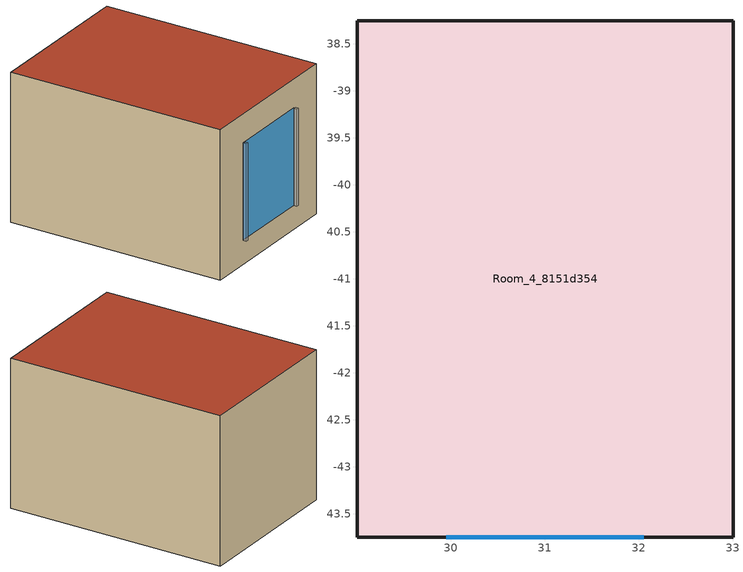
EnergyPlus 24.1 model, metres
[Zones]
Room_4_8151d354
 floor ground (Generic Ground Slab): 33,-38.25 33,-43.75 29,-43.75 29,-38.25 z0
 wall outside (Generic Exterior Wall): 33,-38.25 29,-38.25 29,-43.75 33,-43.75 33,-38.25 z0:3.7
 window (Generic Double Pane): 29.95,-43.75 32.05,-43.75 z0.6:3
 roof outside (Generic Roof): 29,-38.25 29,-43.75 33,-43.75 33,-38.25 z3.7
shading: 29.95,-43.75 32.05,-43.75 / 32.03,-43.75 32.03,-43.85 / 32.03,-43.85 32.09,-43.85 / 32.09,-43.85 32.09,-43.75 / 32.09,-43.75 32.03,-43.75 / 29.93,-43.75 29.93,-43.85 / 29.93,-43.85 29.99,-43.85 / 29.99,-43.85 29.99,-43.75 / 29.99,-43.75 29.93,-43.75 z0.6:3
[Building]
Simulation 1-241104&#13&#10: North Axis {deg}=0; Terrain=City; Solar Distribution=FullInteriorAndExteriorWithReflections
[Site:Location]
Site 1: Latitude {deg}=0; Longitude {deg}=0; Time Zone {hr}=0; Elevation {m}=0
[SizingPeriod:DesignDay] Day of Month=21; Dry-Bulb Temperature Range Modifier Type=DefaultMultipliers; Barometric Pressure {Pa}=101109; Rain Indicator=No; Snow Indicator=No; Daylight Saving Time Indicator=No; Begin Environment Reset Mode=FullResetAtBeginEnvironment
Name | Month | Day Type | Maximum Dry-Bulb Temperature {C} | Daily Dry-Bulb Temperature Range {deltaC} | Humidity Condition Type | Wetbulb or DewPoint at Maximum Dry-Bulb {C} | Wind Speed {m/s} | Wind Direction {deg} | Solar Model Indicator | ASHRAE Clear Sky Optical Depth for Beam Irradiance (taub) | ASHRAE Clear Sky Optical Depth for Diffuse Irradiance (taud) | Enthalpy at Maximum Dry-Bulb {J/kg} | Sky Clearness
SHENZHEN Ann Clg .4% Condns DB=>MWB | 7 | SummerDesignDay | 33.8 | 5.3 | Wetbulb | 26.5 | 3.4 | 220 | ASHRAETau | 0.685 | 1.554
SHENZHEN Ann Clg .4% Condns DP=>MDB | 7 | SummerDesignDay | 30.2 | 5.3 | Dewpoint | 28.2 | 3.4 | 220 | ASHRAETau | 0.685 | 1.554
SHENZHEN Ann Clg .4% Condns Enth=>MDB | 7 | SummerDesignDay | 31.3 | 5.3 | Enthalpy |  | 3.4 | 220 | ASHRAETau | 0.685 | 1.554 | 94500
SHENZHEN Ann Clg .4% Condns WB=>MDB | 7 | SummerDesignDay | 31 | 5.3 | Wetbulb | 28.8 | 3.4 | 220 | ASHRAETau | 0.685 | 1.554
SHENZHEN Ann Htg 99.6% Condns DB | 1 | WinterDesignDay | 6.9 | 0 | Wetbulb | 6.9 | 4.5 | 20 | ASHRAEClearSky |  |  |  | 0
SHENZHEN Ann Htg Wind 99.6% Condns WS=>MCDB | 1 | WinterDesignDay | 11.9 | 0 | Wetbulb | 11.9 | 8.4 | 20 | ASHRAEClearSky |  |  |  | 0
SHENZHEN Ann Hum_n 99.6% Condns DP=>MCDB | 1 | WinterDesignDay | 12.3 | 0 | Dewpoint | -5.1 | 4.5 | 20 | ASHRAEClearSky |  |  |  | 0
[Site:WaterMainsTemperature]
Calculation Method=CorrelationFromWeatherFile
[Material] Thermal Absorptance=0.9
Name | Roughness | Thickness {m} | Conductivity {W/m-K} | Density {kg/m3} | Specific Heat {J/kg-K} | Solar Absorptance | Visible Absorptance
Generic 50mm Insulation | MediumRough | 0.05 | 0.03 | 43 | 1210 | 0.7 | 0.7
Generic Acoustic Tile | MediumSmooth | 0.02 | 0.06 | 368 | 590 | 0.2 | 0.2
Generic Brick | MediumRough | 0.1 | 0.9 | 1920 | 790 | 0.65 | 0.65
Generic Ceiling Air Gap | Smooth | 0.1 | 0.556 | 1.28 | 1000 | 0.7 | 0.7
Generic Gypsum Board | MediumSmooth | 0.0127 | 0.16 | 800 | 1090 | 0.5 | 0.5
Generic HW Concrete | MediumRough | 0.2 | 1.95 | 2240 | 900 | 0.8 | 0.8
Generic LW Concrete | MediumRough | 0.1 | 0.53 | 1280 | 840 | 0.8 | 0.8
Generic Roof Membrane | MediumRough | 0.01 | 0.16 | 1120 | 1460 | 0.65 | 0.65
Generic Wall Air Gap | Smooth | 0.1 | 0.667 | 1.28 | 1000 | 0.7 | 0.7
[WindowMaterial:Glazing] Optical Data Type=SpectralAverage; Thickness {m}=0.006; Infrared Transmittance at Normal Incidence=0; Front Side Infrared Hemispherical Emissivity=0.84; Conductivity {W/m-K}=1; Dirt Correction Factor for Solar and Visible Transmittance=1; Solar Diffusing=No
Name | Solar Transmittance at Normal Incidence | Front Side Solar Reflectance at Normal Incidence | Back Side Solar Reflectance at Normal Incidence | Visible Transmittance at Normal Incidence | Front Side Visible Reflectance at Normal Incidence | Back Side Visible Reflectance at Normal Incidence | Back Side Infrared Hemispherical Emissivity
Generic Clear Glass | 0.77 | 0.07 | 0.07 | 0.88 | 0.08 | 0.08 | 0.84
Generic Low-e Glass | 0.45 | 0.36 | 0.36 | 0.71 | 0.21 | 0.21 | 0.047
[WindowMaterial:Gas]
Generic Window Air Gap: Gas Type=Air; Thickness {m}=0.0127
[Construction]
Generic Double Pane: Generic Low-e Glass, Generic Window Air Gap, Generic Clear Glass
Generic Exterior Wall: Generic Brick, Generic LW Concrete, Generic 50mm Insulation, Generic Wall Air Gap, Generic Gypsum Board
Generic Ground Slab: Generic 50mm Insulation, Generic HW Concrete
Generic Roof: Generic Roof Membrane, Generic 50mm Insulation, Generic LW Concrete, Generic Ceiling Air Gap, Generic Acoustic Tile
[Space]
Room_4_8151d354_Space: Zone=Room_4_8151d354; Space Type=Generic Office Program
[SpaceList]
Generic Office Program: Room_4_8151d354_Space
[Zone]
Room_4_8151d354: Multiplier=1; Ceiling Height {m}=3.7; Volume {m3}=81.4; Part of Total Floor Area=Yes
[Shading:Overhang] Window or Door=Window_03e8e87d; Tilt Angle from Window/Door {deg}=90; Left extension from Window/Door Width {m}=0; Right extension from Window/Door Width {m}=0; Depth {m}=0.15
Name | Height above Window or Door {m}
PVSDSLA1 | 0
PVSDSLA2 | 0.15
PVSDSLA3 | 0.3
PVSDSLA4 | 0.45
PVSDSLA5 | 0.6
PVSDSLA6 | 0.75
PVSDSLA7 | 0.9
PVSDSLA8 | 1.05
PVSDSLA9 | 1.2
PVSDSLA10 | 1.35
PVSDSLA11 | 1.5
PVSDSLA12 | 1.65
PVSDSLA13 | 1.8
PVSDSLA14 | 1.95
PVSDSLA15 | 2.1
PVSDSLA16 | 2.25
[ShadingProperty:Reflectance]
Shading Surface=Window_03e8e87d 1; Fraction of Shading Surface That Is Glazed=1; Glazing Construction=Generic Double Pane
[People]
Generic Office People: Zone or ZoneList or Space or SpaceList=Generic Office Program; Number of People Schedule=Generic Office Occupancy; Number of People Calculation Method=People/Area; People per Floor Area {person/m2}=0.0565; Fraction Radiant=0.3; Activity Level Schedule=Seated Adult Activity
[Lights]
Generic Office Lighting: Zone or ZoneList or Space or SpaceList=Generic Office Program; Schedule=Generic Office Lighting; Design Level Calculation Method=Watts/Area; Watts per Floor Area {W/m2}=10.55; Return Air Fraction=0; Fraction Radiant=0.7; Fraction Visible=0.2; Fraction Replaceable=1
[ElectricEquipment]
Generic Office Equipment: Zone or ZoneList or Space or SpaceList=Generic Office Program; Schedule=Generic Office Equipment; Design Level Calculation Method=Watts/Area; Watts per Floor Area {W/m2}=10.33; Fraction Latent=0; Fraction Radiant=0.5; Fraction Lost=0
[ZoneInfiltration:DesignFlowRate]
Generic Office Infiltration: Zone or ZoneList or Space or SpaceList=Generic Office Program; Schedule=Generic Office Infiltration; Design Flow Rate Calculation Method=Flow/ExteriorArea; Flow Rate per Exterior Surface Area {m3/s-m2}=0.0002266; Constant Term Coefficient=1; Temperature Term Coefficient=0; Velocity Term Coefficient=0
[DesignSpecification:OutdoorAir]
Generic Office Ventilation: Outdoor Air Method=Sum; Outdoor Air Flow per Person {m3/s-person}=0.00236; Outdoor Air Flow per Zone Floor Area {m3/s-m2}=0.000305; Outdoor Air Flow per Zone {m3/s}=0; Outdoor Air Flow Air Changes per Hour {1/hr}=0
[DesignSpecification:OutdoorAir:SpaceList]
Room_4_8151d354 DSOA Space List: Space 1=Room_4_8151d354_Space; Space 1 Design Specification Outdoor Air Object=Generic Office Ventilation
[Sizing:Zone]
Room_4_8151d354: Zone Cooling Design Supply Air Temperature Input Method=SupplyAirTemperature; Zone Cooling Design Supply Air Temperature {C}=14; Zone Cooling Design Supply Air Temperature Difference {deltaC}=11.11; Zone Heating Design Supply Air Temperature Input Method=SupplyAirTemperature; Zone Heating Design Supply Air Temperature {C}=40; Zone Heating Design Supply Air Temperature Difference {deltaC}=11.11; Zone Cooling Design Supply Air Humidity Ratio {kgWater/kgDryAir}=0.0085; Zone Heating Design Supply Air Humidity Ratio {kgWater/kgDryAir}=0.008; Design Specification Outdoor Air Object=Room_4_8151d354 DSOA Space List; Cooling Design Air Flow Method=DesignDay; Cooling Design Air Flow Rate {m3/s}=0; Cooling Minimum Air Flow per Zone Floor Area {m3/s-m2}=0.000762; Cooling Minimum Air Flow {m3/s}=0; Cooling Minimum Air Flow Fraction=0; Heating Design Air Flow Method=DesignDay; Heating Design Air Flow Rate {m3/s}=0; Heating Maximum Air Flow per Zone Floor Area {m3/s-m2}=0.002032; Heating Maximum Air Flow {m3/s}=0.141576; Heating Maximum Air Flow Fraction=0.3; Account for Dedicated Outdoor Air System=No; Zone Load Sizing Method=Sensible Load Only No Latent Load; Zone Latent Cooling Design Supply Air Humidity Ratio Input Method=HumidityRatioDifference; Zone Cooling Design Supply Air Humidity Ratio Difference {kgWater/kgDryAir}=0.005; Zone Latent Heating Design Supply Air Humidity Ratio Input Method=HumidityRatioDifference; Zone Humidification Design Supply Air Humidity Ratio Difference {kgWater/kgDryAir}=0.005
[ZoneControl:Thermostat]
Room_4_8151d354 Thermostat: Zone or ZoneList=Room_4_8151d354; Control Type Schedule=Room_4_8151d354 Thermostat Schedule; Control 1=Generic Office Setpoints; Temperature Difference Between Cutout And Setpoint {deltaC}=0
[ThermostatSetpoint:DualSetpoint]
Generic Office Setpoints: Heating Setpoint Temperature Schedule=Generic Office Heating; Cooling Setpoint Temperature Schedule=Generic Office Cooling
[ZoneHVAC:IdealLoadsAirSystem]
Room_4_8151d354 Ideal Loads Air System: Maximum Heating Supply Air Temperature {C}=50; Minimum Cooling Supply Air Temperature {C}=13; Heating Limit=LimitCapacity; Maximum Sensible Heating Capacity {W}=Autosize; Cooling Limit=LimitFlowRateAndCapacity; Maximum Cooling Air Flow Rate {m3/s}=Autosize; Maximum Total Cooling Capacity {W}=Autosize; Dehumidification Control Type=None; Design Specification Outdoor Air Object=Generic Office Ventilation; Demand Controlled Ventilation Type=None; Outdoor Air Economizer Type=DifferentialDryBulb; Sensible Heat Recovery Effectiveness=0; Latent Heat Recovery Effectiveness=0
[Zone equipment]
Room_4_8151d354: Room_4_8151d354 Ideal Loads Air System
[ExternalInterface:FunctionalMockupUnitExport:From:Variable] Output:Variable Index Key=ROOM_4_8151D354 IDEAL LOADS AIR SYSTEM
Name | Output:Variable | FMU Variable
 | Zone Ideal Loads Zone Total Heating Energy | THE
 | Zone Ideal Loads Zone Total Cooling Energy | TCE
 | Zone Lights Electricity Energy | TLE
[ExternalInterface:FunctionalMockupUnitExport:To:Actuator] Actuated Component Type=Shading:Overhang
Name | Actuated Component Unique | Actuated Component Control Type | FMU Variable | Initial Value
SA1 | PVSDSLA1 | Tilt Angle from window/Door | SDA1 | 90
SA2 | PVSDSLA2 | Tilt Angle from window/Door | SDA2 | 90
SA3 | PVSDSLA3 | Tilt Angle from window/Door | SDA3 | 90
SA4 | PVSDSLA4 | Tilt Angle from window/Door | SDA4 | 90
SA5 | PVSDSLA5 | Tilt Angle from window/Door | SDA5 | 90
SA6 | PVSDSLA6 | Tilt Angle from window/Door | SDA6 | 90
SA7 | PVSDSLA7 | Tilt Angle from window/Door | SDA7 | 90
SA8 | PVSDSLA8 | Tilt Angle from window/Door | SDA8 | 90
SA9 | PVSDSLA9 | Tilt Angle from window/Door | SDA9 | 90
SA10 | PVSDSLA10 | Tilt Angle from window/Door | SDA10 | 90
SA11 | PVSDSLA11 | Tilt Angle from window/Door | SDA11 | 90
SA12 | PVSDSLA12 | Tilt Angle from window/Door | SDA12 | 90
SA14 | PVSDSLA14 | Tilt Angle from window/Door | SDA14 | 90
SA15 | PVSDSLA15 | Tilt Angle from window/Door | SDA15 | 90
SA16 | PVSDSLA16 | Tilt Angle from window/Door | SDA16 | 90
SP1 | PVSDSLA1 | Height above window or Door | SDP1 | 0
SP2 | PVSDSLA6 | Height above window or Door | SDP2 | 0
SP3 | PVSDSLA3 | Height above window or Door | SDP3 | 0
SP4 | PVSDSLA4 | Height above window or Door | SDP4 | 0
SP5 | PVSDSLA5 | Height above window or Door | SDP5 | 0
SP6 | PVSDSLA6 | Height above window or Door | SDP6 | 0
SP7 | PVSDSLA7 | Height above window or Door | SDP7 | 0
SP8 | PVSDSLA8 | Height above window or Door | SDP8 | 0
SP9 | PVSDSLA9 | Height above window or Door | SDP9 | 0
SP10 | PVSDSLA10 | Height above window or Door | SDP10 | 0
SP11 | PVSDSLA11 | Height above window or Door | SDP11 | 0
SP12 | PVSDSLA12 | Height above window or Door | SDP12 | 0
SP13 | PVSDSLA13 | Height above window or Door | SDP13 | 0
SP14 | PVSDSLA14 | Height above window or Door | SDP14 | 0
SP15 | PVSDSLA15 | Height above window or Door | SDP15 | 0
SP16 | PVSDSLA16 | Height above window or Door | SDP16 | 0
[ExternalInterface:Actuator]
SA13: Actuated Component Unique=PVSDSLA13; Actuated Component Type=Shading:Overhang; Actuated Component Control Type=Tilt Angle from window/Door; FMU Variable=SDA13; Initial Value=90
[Schedule:Day:Interval]
OfficeMedium BLDG_LIGHT_SCH_2013_Sun: No, 06:00, 0.05, 18:00, 0.0431163, 24:00, 0.05
Schedule Day 9: No, 05:00, 0.05, 06:00, 0.1, 07:00, 0.0862326, 08:00, 0.258698, 17:00, 0.776093, 18:00, 0.431163, 20:00, 0.258698, 22:00, 0.172465, 23:00, 0.0862326, 24:00, 0.0431163
Schedule Day 10; OfficeMedium BLDG_LIGHT_SCH_2013_Sat 1: No, 06:00, 0.05, 08:00, 0.0862326, 12:00, 0.258698, 17:00, 0.129349, 19:00, 0.0431163, 24:00, 0.05
OfficeMedium BLDG_LIGHT_SCH_2013_SmrDsn 1; OfficeMedium BLDG_EQUIP_SCH_2013_SmrDsn 1; OfficeMedium INFIL_SCH_PNNL_Default; OfficeMedium INFIL_SCH_PNNL_Default 1: No, 24:00, 1
OfficeMedium BLDG_LIGHT_SCH_2013_WntrDsn 1; OfficeMedium BLDG_OCC_SCH_WntrDsn 1; OfficeMedium BLDG_EQUIP_SCH_2013_WntrDsn 1: No, 24:00, 0
OfficeMedium BLDG_OCC_SCH_Default; OfficeMedium BLDG_OCC_SCH_Default 1: No, 06:00, 0, 18:00, 0.05, 24:00, 0
Schedule Day 11: No, 06:00, 0, 07:00, 0.1, 08:00, 0.2, 12:00, 0.95, 13:00, 0.5, 17:00, 0.95, 18:00, 0.3, 22:00, 0.1, 24:00, 0.05
Schedule Day 12: No, 06:00, 0, 08:00, 0.1, 12:00, 0.3, 17:00, 0.1, 19:00, 0.05, 24:00, 0
OfficeMedium BLDG_OCC_SCH_SmrDsn 1: No, 06:00, 0, 22:00, 1, 24:00, 0.05
Seated Adult Activity_Day Schedule: No, 24:00, 120
OfficeMedium BLDG_EQUIP_SCH_2013_Sun: No, 06:00, 0.230755, 18:00, 0.288107, 24:00, 0.230755
Schedule Day 5: No, 06:00, 0.307674, 08:00, 0.381235, 12:00, 0.857778, 13:00, 0.76247, 17:00, 0.857778, 18:00, 0.476543, 24:00, 0.381235
Schedule Day 6; OfficeMedium BLDG_EQUIP_SCH_2013_Sat 1: No, 06:00, 0.230755, 08:00, 0.381235, 12:00, 0.476543, 17:00, 0.33358, 19:00, 0.285926, 24:00, 0.230755
OfficeMedium HTGSETP_SCH_YES_OPTIMUM_Default; OfficeMedium HTGSETP_SCH_YES_OPTIMUM_Default_SmrDsn 1; OfficeMedium HTGSETP_SCH_YES_OPTIMUM_Default 1: No, 24:00, 15.6
Schedule Day 3: No, 05:00, 15.6, 06:00, 17.8, 07:00, 20, 22:00, 21, 24:00, 15.6
Schedule Day 4: No, 05:00, 15.6, 06:00, 17.8, 07:00, 20, 17:00, 21, 24:00, 15.6
OfficeMedium HTGSETP_SCH_YES_OPTIMUM_WntrDsn 1: No, 05:00, 15.6, 06:00, 17.6, 07:00, 19.6, 22:00, 21, 24:00, 15.6
OfficeMedium CLGSETP_SCH_YES_OPTIMUM_Default; OfficeMedium CLGSETP_SCH_YES_OPTIMUM_Default_WntrDsn 1; OfficeMedium CLGSETP_SCH_YES_OPTIMUM_Default 1: No, 24:00, 26.7
Schedule Day 7: No, 05:00, 26.7, 06:00, 25.6, 07:00, 25, 22:00, 24, 24:00, 26.7
Schedule Day 8: No, 05:00, 26.7, 06:00, 25.7, 07:00, 25, 17:00, 24, 24:00, 26.7
OfficeMedium CLGSETP_SCH_YES_OPTIMUM_SmrDsn 1: No, 05:00, 26.7, 06:00, 25.7, 07:00, 25, 22:00, 24, 24:00, 26.7
OfficeMedium INFIL_SCH_PNNL_Sat_WntrDsn 1; Schedule Day 2: No, 06:00, 1, 18:00, 0.25, 24:00, 1
OfficeMedium INFIL_SCH_PNNL_Wkdy_SmrDsn 1; Schedule Day 1: No, 06:00, 1, 22:00, 0.25, 24:00, 1
[Schedule:Week:Daily]
Generic Office Lighting Week Rule - Jan1-Dec31: OfficeMedium BLDG_LIGHT_SCH_2013_Sun, Schedule Day 9, Schedule Day 9, Schedule Day 9, Schedule Day 9, Schedule Day 9, Schedule Day 10, OfficeMedium BLDG_LIGHT_SCH_2013_Sat 1, OfficeMedium BLDG_LIGHT_SCH_2013_SmrDsn 1, OfficeMedium BLDG_LIGHT_SCH_2013_WntrDsn 1, OfficeMedium BLDG_LIGHT_SCH_2013_Sun, OfficeMedium BLDG_LIGHT_SCH_2013_Sun
Generic Office Occupancy Week Rule - Jan1-Dec31: OfficeMedium BLDG_OCC_SCH_Default, Schedule Day 11, Schedule Day 11, Schedule Day 11, Schedule Day 11, Schedule Day 11, Schedule Day 12, OfficeMedium BLDG_OCC_SCH_Default 1, OfficeMedium BLDG_OCC_SCH_SmrDsn 1, OfficeMedium BLDG_OCC_SCH_WntrDsn 1, OfficeMedium BLDG_OCC_SCH_Default, OfficeMedium BLDG_OCC_SCH_Default
Seated Adult Activity Week Rule - Jan1-Dec31: Seated Adult Activity_Day Schedule, Seated Adult Activity_Day Schedule, Seated Adult Activity_Day Schedule, Seated Adult Activity_Day Schedule, Seated Adult Activity_Day Schedule, Seated Adult Activity_Day Schedule, Seated Adult Activity_Day Schedule, Seated Adult Activity_Day Schedule, Seated Adult Activity_Day Schedule, Seated Adult Activity_Day Schedule, Seated Adult Activity_Day Schedule, Seated Adult Activity_Day Schedule
Generic Office Equipment Week Rule - Jan1-Dec31: OfficeMedium BLDG_EQUIP_SCH_2013_Sun, Schedule Day 5, Schedule Day 5, Schedule Day 5, Schedule Day 5, Schedule Day 5, Schedule Day 6, OfficeMedium BLDG_EQUIP_SCH_2013_Sat 1, OfficeMedium BLDG_EQUIP_SCH_2013_SmrDsn 1, OfficeMedium BLDG_EQUIP_SCH_2013_WntrDsn 1, OfficeMedium BLDG_EQUIP_SCH_2013_Sun, OfficeMedium BLDG_EQUIP_SCH_2013_Sun
Generic Office Heating Week Rule - Jan1-Dec31: OfficeMedium HTGSETP_SCH_YES_OPTIMUM_Default, Schedule Day 3, Schedule Day 3, Schedule Day 3, Schedule Day 3, Schedule Day 3, Schedule Day 4, OfficeMedium HTGSETP_SCH_YES_OPTIMUM_Default 1, OfficeMedium HTGSETP_SCH_YES_OPTIMUM_Default_SmrDsn 1, OfficeMedium HTGSETP_SCH_YES_OPTIMUM_WntrDsn 1, OfficeMedium HTGSETP_SCH_YES_OPTIMUM_Default, OfficeMedium HTGSETP_SCH_YES_OPTIMUM_Default
Generic Office Cooling Week Rule - Jan1-Dec31: OfficeMedium CLGSETP_SCH_YES_OPTIMUM_Default, Schedule Day 7, Schedule Day 7, Schedule Day 7, Schedule Day 7, Schedule Day 7, Schedule Day 8, OfficeMedium CLGSETP_SCH_YES_OPTIMUM_Default 1, OfficeMedium CLGSETP_SCH_YES_OPTIMUM_SmrDsn 1, OfficeMedium CLGSETP_SCH_YES_OPTIMUM_Default_WntrDsn 1, OfficeMedium CLGSETP_SCH_YES_OPTIMUM_Default, OfficeMedium CLGSETP_SCH_YES_OPTIMUM_Default
Generic Office Infiltration Week Rule - Jan1-Dec31: OfficeMedium INFIL_SCH_PNNL_Default, Schedule Day 1, Schedule Day 1, Schedule Day 1, Schedule Day 1, Schedule Day 1, Schedule Day 2, OfficeMedium INFIL_SCH_PNNL_Default 1, OfficeMedium INFIL_SCH_PNNL_Wkdy_SmrDsn 1, OfficeMedium INFIL_SCH_PNNL_Sat_WntrDsn 1, OfficeMedium INFIL_SCH_PNNL_Default, OfficeMedium INFIL_SCH_PNNL_Default
[Schedule:Year]
Generic Office Lighting: Generic Office Lighting Week Rule - Jan1-Dec31, 1, 1, 12, 31
Generic Office Occupancy: Generic Office Occupancy Week Rule - Jan1-Dec31, 1, 1, 12, 31
Seated Adult Activity: Seated Adult Activity Week Rule - Jan1-Dec31, 1, 1, 12, 31
Generic Office Equipment: Generic Office Equipment Week Rule - Jan1-Dec31, 1, 1, 12, 31
Generic Office Heating: Generic Office Heating Week Rule - Jan1-Dec31, 1, 1, 12, 31
Generic Office Cooling: Generic Office Cooling Week Rule - Jan1-Dec31, 1, 1, 12, 31
Generic Office Infiltration: Generic Office Infiltration Week Rule - Jan1-Dec31, 1, 1, 12, 31
[Schedule:Compact]
Room_4_8151d354 Thermostat Schedule: Through: 12/31, For: AllDays, Until: 24:00, 4
